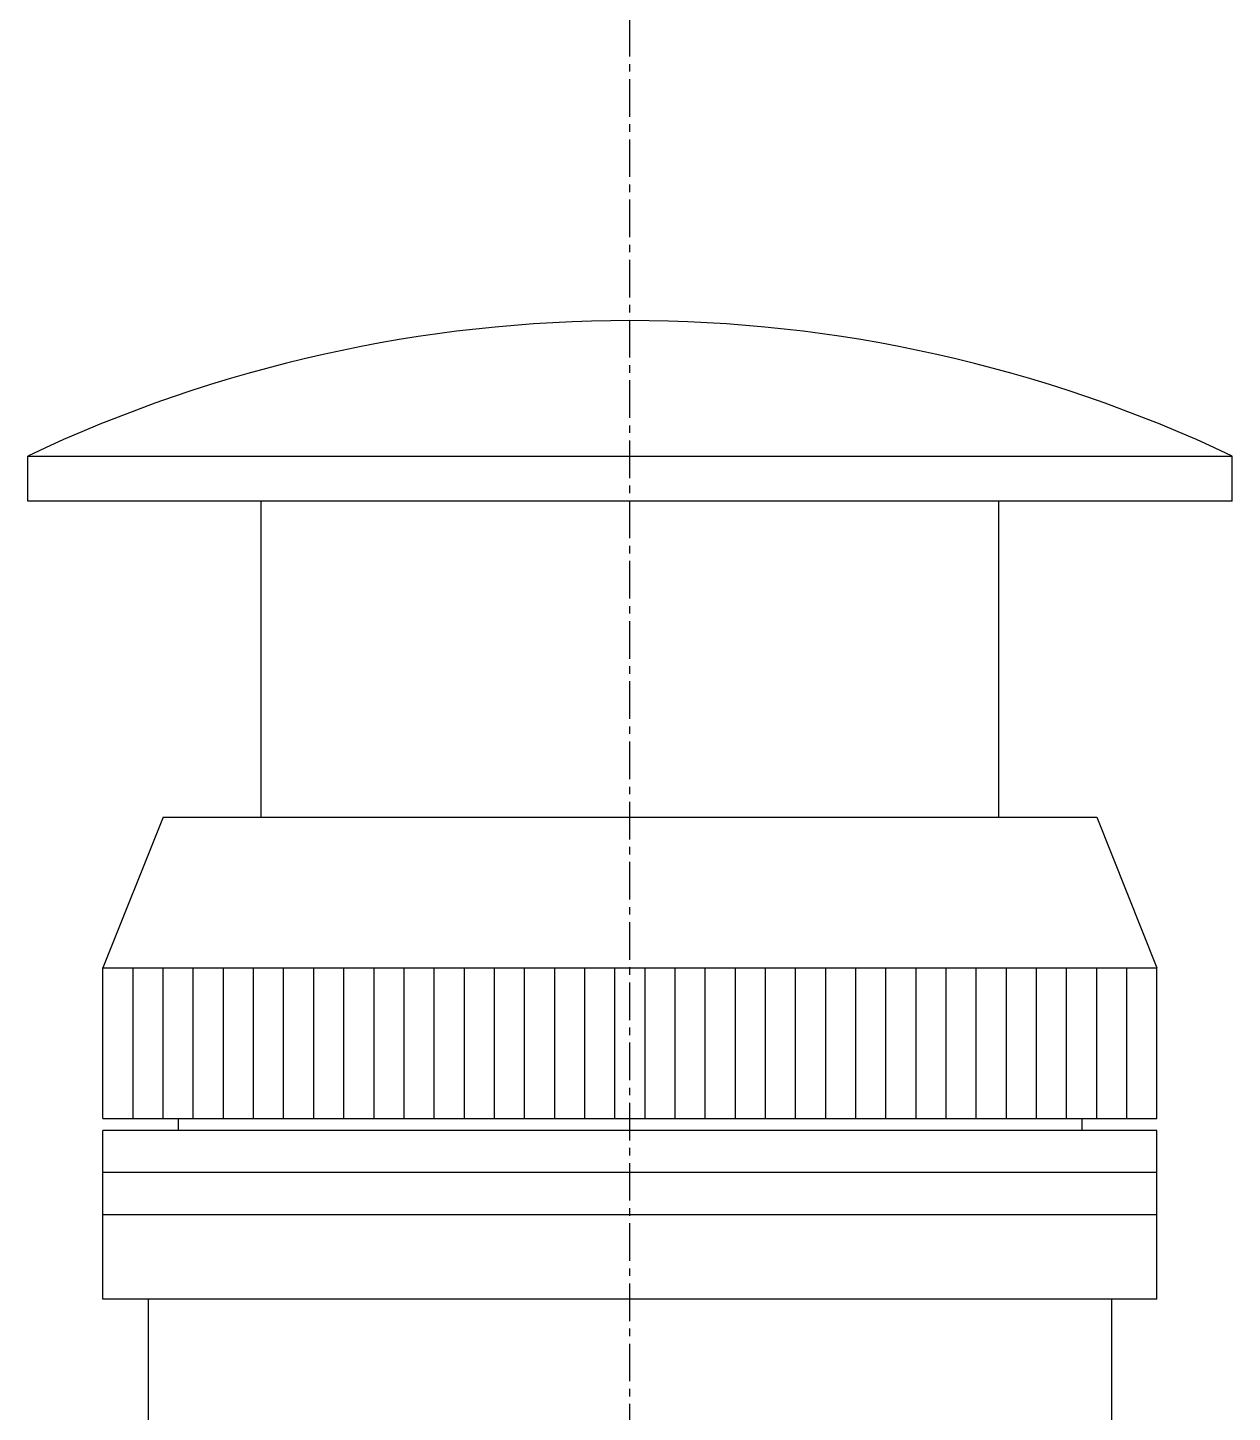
# Model space of a CAD drawing. Extents: x 8 to 293, y -214 to 82.
# Drawn here: x 60.48 to 100.48, y -62.78 to -16.79 of the extents above; entities that cross this region are included whole.
import ezdxf

# ---------------------------------------------------------------- set-up
doc = ezdxf.new("R2010")
doc.units = 0
doc.linetypes.add('CENTER', pattern=[2, 1.25, -0.25, 0.25, -0.25])
doc.layers.get('0').update_dxf_attribs({"linetype": 'CONTINUOUS'})
doc.layers.add('CENTER', color=1, linetype='CENTER')

msp = doc.modelspace()

# ---------------------------------------------------------------- linework, layer by layer
at = {"color": 7, "linetype": 'CONTINUOUS'}
for p, q in [((60.476, -32.519), (60.476, -31.019)), ((60.476, -31.019), (100.476, -31.019)), ((100.476, -32.519), (100.476, -31.019)), ((100.476, -32.519), (60.476, -32.519)), ((68.226, -43.019), (68.226, -32.519)), ((92.726, -43.019), (92.726, -32.519)), ((64.976, -43.019), (62.976, -48.019)), ((64.976, -43.019), (95.976, -43.019)), ((95.976, -43.019), (97.976, -48.019)), ((62.976, -48.019), (97.976, -48.019)), ((62.976, -53.019), (62.976, -48.019)), ((63.976, -53.019), (63.976, -48.019)), ((64.976, -53.019), (64.976, -48.019)), ((65.976, -53.019), (65.976, -48.019)), ((66.976, -53.019), (66.976, -48.019)), ((67.976, -53.019), (67.976, -48.019)), ((68.976, -53.019), (68.976, -48.019)), ((69.976, -53.019), (69.976, -48.019)), ((70.976, -53.019), (70.976, -48.019)), ((71.976, -53.019), (71.976, -48.019)), ((72.976, -53.019), (72.976, -48.019)), ((73.976, -53.019), (73.976, -48.019)), ((74.976, -53.019), (74.976, -48.019)), ((75.976, -53.019), (75.976, -48.019)), ((76.976, -53.019), (76.976, -48.019)), ((77.976, -53.019), (77.976, -48.019)), ((78.976, -53.019), (78.976, -48.019)), ((79.976, -53.019), (79.976, -48.019)), ((80.976, -53.019), (80.976, -48.019)), ((81.976, -53.019), (81.976, -48.019)), ((82.976, -53.019), (82.976, -48.019)), ((83.976, -53.019), (83.976, -48.019)), ((84.976, -53.019), (84.976, -48.019)), ((85.976, -53.019), (85.976, -48.019)), ((86.976, -53.019), (86.976, -48.019)), ((87.976, -53.019), (87.976, -48.019)), ((88.976, -53.019), (88.976, -48.019)), ((89.976, -53.019), (89.976, -48.019)), ((90.976, -53.019), (90.976, -48.019)), ((91.976, -53.019), (91.976, -48.019)), ((92.976, -53.019), (92.976, -48.019)), ((93.976, -53.019), (93.976, -48.019)), ((94.976, -53.019), (94.976, -48.019)), ((95.976, -53.019), (95.976, -48.019)), ((96.976, -53.019), (96.976, -48.019)), ((97.976, -53.019), (97.976, -48.019)), ((62.976, -53.019), (97.976, -53.019)), ((65.476, -53.019), (65.476, -53.419)), ((95.476, -53.019), (95.476, -53.419)), ((62.976, -59.019), (62.976, -53.419)), ((97.976, -53.419), (62.976, -53.419)), ((97.976, -59.019), (97.976, -53.419)), ((97.976, -54.819), (62.976, -54.819)), ((97.976, -56.219), (62.976, -56.219)), ((97.976, -59.019), (62.976, -59.019)), ((64.476, -59.019), (64.476, -72.019)), ((96.476, -72.019), (96.476, -59.019))]:
    msp.add_line(p, q, dxfattribs=at)
msp.add_arc((80.476, -73.214), 46.694, 64.6392, 115.3608, dxfattribs=at)
at = {"layer": 'CENTER', "color": 1, "linetype": 'CENTER'}
msp.add_line((80.476, -167.751), (80.476, -16.421), dxfattribs=at)

doc.saveas('drawing.dxf')
